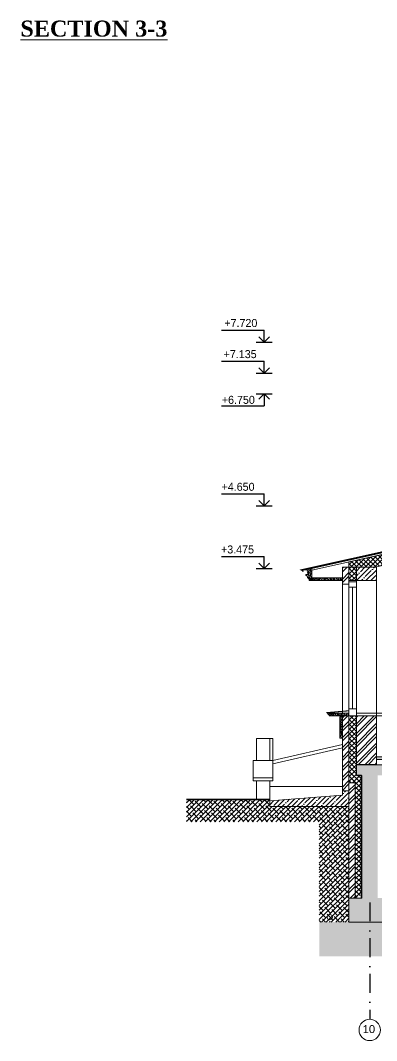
# Model space of a CAD drawing. Header units: millimetres. Extents: x 1177761 to 1329492, y 746793 to 827002.
# Drawn here: x 1279129 to 1285810, y 753127 to 772254 of the extents above; entities that cross this region are included whole.
import ezdxf

# ---------------------------------------------------------------- set-up
doc = ezdxf.new("R2010")
doc.units = ezdxf.units.MM
doc.linetypes.add('HIDDEN', pattern=[9.525, 6.35, -3.175])
doc.linetypes.add('Tengelyvonal', pattern=[670.278, 352.778, -176.389, 0, -141.111])
for name, color, linetype in [('axis', 40, 'Continuous'), ('mark', 4, 'Continuous'), ('text', 7, 'Continuous')]:
    doc.layers.add(name, color=color, linetype=linetype)
doc.layers.add('wall', color=5, linetype='Continuous', lineweight=30)
doc.styles.add('GENERATED_STYLE_1', font='')
doc.styles.add('GENERATED_STYLE_13', font='')
doc.styles.add('PStudio', font='pstudio.shx')
doc.styles.get('GENERATED_STYLE_1').set_extended_font_data('Arial Кириллический')
doc.styles.get('GENERATED_STYLE_13').set_extended_font_data('Arial Кириллический', bold=True)
pattern_1 = [(45, (-514109.56, 1378656.59), (-92.807765, 92.807765), []), (45, (-514047.69, 1378656.59), (-92.807765, 92.807765), [])]
pattern_2 = [(45, (70493.2, 1378364.32), (-89.802561, 89.802561), []), (45, (70583, 1378364.32), (-89.802561, 89.802561), [158.75, -31.75, 0, -31.75])]
pattern_3 = [(45, (32828.37, 1378656.59), (-101.027881, 101.027881), []), (45, (32895.73, 1378656.59), (-101.027881, 101.027881), [])]
pattern_4 = [(45, (-514109.56, 1378656.587), (-44.1941738, 44.1941738), []), (135, (-514109.56, 1378656.587), (-44.1941738, -44.1941738), [])]
pattern_5 = [(45, (32828.37, 1378656.59), (-89.802561, 89.802561), []), (45, (32918.18, 1378656.59), (-89.802561, 89.802561), [158.75, -31.75, 0, -31.75])]
pattern_6 = [(45, (-514109.56, 1378656.587), (-44.1941738, 44.1941738), []), (135, (-514109.56, 1378656.587), (-132.5825215, 44.1941738), [156.25, -93.75])]
pattern_7 = [(172.5, (-514109.56, 1378656.587), (-19.76890684, -21.10519776), [0, -22.8, 0, -25.5, 0, -24.375]), (142.5, (-514109.56, 1378656.587), (-48.70469595, -11.1620627), [0, -12.3, 0, -20.55, 0, -7.875]), (102.5, (-514096.514, 1378643.54), (-33.09048575, 32.9704391), [0, -7.5, 0, -27, 0, -35.25]), (92.5, (-514096.514, 1378643.54), (-41.1939428, 22.57563245), [0, -3.75, 0, -17.7, 0, -20.25])]

# ---------------------------------------------------------------- blocks, each defined once
blk = doc.blocks.new('H LEVEL2')
at = {"color": 0, "linetype": 'ByBlock'}
for p, q in [((3, 0), (-3, 0)), ((-2, -2), (0, 0)), ((0, 0), (2, -2)), ((0, 0), (0, -4.5)), ((16, -4.5), (0, -4.5))]:
    blk.add_line(p, q, dxfattribs=at)
at = {"color": 0, "linetype": 'ByBlock', "style": 'PStudio'}
blk.add_attdef('OTM', (3.4, -3.7), '', height=2, dxfattribs=at)
blk = doc.blocks.new('H LEVEL4')
at = {"color": 0, "linetype": 'ByBlock'}
for p, q in [((16, 4.5), (0, 4.5)), ((0, 0), (0, 4.5)), ((3, 0), (-3, 0)), ((-2, 2), (0, 0)), ((0, 0), (2, 2))]:
    blk.add_line(p, q, dxfattribs=at)
at = {"color": 0, "linetype": 'ByBlock', "style": 'PStudio'}
blk.add_attdef('OTM', (3.4, 5.7), '', height=2, dxfattribs=at)

msp = doc.modelspace()

# ---------------------------------------------------------------- hatches: boundary and pattern name
at = {"layer": 'wall', "lineweight": 20, "ltscale": 100}
h = msp.add_hatch(dxfattribs=at)
h.set_pattern_fill('ANSI37', color=250, scale=500, style=0)
h.set_pattern_definition(pattern_4)
h.paths.add_polyline_path([(1289330, 762791), (1289330, 766520), (1289190, 766520), (1289190, 762938), (1289070, 762938), (1285290, 762100), (1285290, 762000), (1285430, 762000), (1285810, 762000), (1285810, 762011)])
h = msp.add_hatch(dxfattribs=at)
h.set_pattern_fill('ANSI37', color=250, scale=500, style=0)
h.set_pattern_definition(pattern_4)
h.paths.add_polyline_path([(1289330, 762791), (1289330, 766520), (1289190, 766520), (1289190, 762938), (1289070, 762938), (1285290, 762100), (1285290, 762000), (1285430, 762000), (1285810, 762000), (1285810, 762011)])
h = msp.add_hatch(dxfattribs=at)
h.set_pattern_fill('ANSI32', color=250, scale=15, style=0)
h.set_pattern_definition(pattern_3)
h.paths.add_polyline_path([(1285170, 761700), (1285290, 761700), (1285290, 762000), (1285170, 762000)])
h = msp.add_hatch(dxfattribs=at)
h.set_pattern_fill('ANSI32', color=250, scale=15, style=0)
h.set_pattern_definition(pattern_3)
h.paths.add_polyline_path([(1285170, 761700), (1285290, 761700), (1285290, 762000), (1285170, 762000)])
h = msp.add_hatch(dxfattribs=at)
h.set_pattern_fill('ANSI37', color=250, scale=500, style=0)
h.set_pattern_definition(pattern_4)
h.paths.add_polyline_path([(1285290, 761750), (1285430, 761750), (1285430, 762000), (1285290, 762000)])
h = msp.add_hatch(dxfattribs=at)
h.set_pattern_fill('ANSI37', color=250, scale=500, style=0)
h.set_pattern_definition(pattern_4)
h.paths.add_polyline_path([(1285290, 761750), (1285430, 761750), (1285430, 762000), (1285290, 762000)])
at = {"layer": 'wall', "lineweight": 20, "ltscale": 50}
h = msp.add_hatch(dxfattribs=at)
h.set_pattern_fill('ANSI35', color=250, scale=20, style=0)
h.set_pattern_definition(pattern_5)
h.paths.add_polyline_path([(1285430, 761750), (1285810, 761750), (1285810, 762000), (1285430, 762000)])
h = msp.add_hatch(dxfattribs=at)
h.set_pattern_fill('ANSI35', color=250, scale=20, style=0)
h.set_pattern_definition(pattern_5)
h.paths.add_polyline_path([(1285430, 761750), (1285810, 761750), (1285810, 762000), (1285430, 762000)])
h = msp.add_hatch(dxfattribs=at)
h.set_pattern_fill('AR-SAND', color=250, scale=15, angle=135, style=0)
h.set_pattern_definition(pattern_7)
h.paths.add_polyline_path([(1284595, 761975), (1284541, 761975), (1284498, 761965), (1284528, 761865), (1284483, 761865), (1284483, 761848, -0.252309), (1284510, 761825), (1284514, 761812, 0.250635), (1284528, 761801), (1284528, 761801), (1284528, 761792, -0.414903), (1284545, 761775), (1284545, 761750), (1284595, 761750), (1284595, 761801)])
h.paths.add_polyline_path([(1285170, 761801), (1284595, 761801), (1284595, 761750), (1285170, 761750)])
h = msp.add_hatch(dxfattribs=at)
h.set_pattern_fill('AR-SAND', color=250, scale=15, angle=135, style=0)
h.set_pattern_definition(pattern_7)
h.paths.add_polyline_path([(1285170, 759200), (1285120, 759200), (1285120, 758800), (1285170, 758800)])
h.paths.add_polyline_path([(1285290, 759268), (1284923, 759268), (1284923, 759218), (1285290, 759218)])
at = {"layer": 'wall', "lineweight": 20, "ltscale": 100}
h = msp.add_hatch(dxfattribs=at)
h.set_pattern_fill('ANSI32', color=250, scale=350, style=0)
h.set_pattern_definition(pattern_1)
h.paths.add_polyline_path([(1285170, 757808), (1285290, 757808), (1285290, 759218), (1285170, 759218)])
h.paths.add_polyline_path([(1285430, 759218), (1285810, 759218), (1285810, 758300), (1285430, 758300)])
h = msp.add_hatch(dxfattribs=at)
h.set_pattern_fill('ANSI37', color=250, scale=500, style=0)
h.set_pattern_definition(pattern_4)
edge = h.paths.add_edge_path()
edge.add_line((1285410, 755800), (1285410, 757960))
edge.add_line((1285410, 757960), (1285290, 757960))
edge.add_line((1285290, 757960), (1285290, 759218))
edge.add_line((1285290, 759218), (1285430, 759218))
edge.add_line((1285430, 759218), (1285430, 758100))
edge.add_line((1285430, 758100), (1285520, 758100))
edge.add_line((1285520, 758100), (1285520, 755858))
at = {"layer": 'wall', "lineweight": 20}
h = msp.add_hatch(dxfattribs=at)
h.set_pattern_fill('AR-CONC', color=250, scale=10, style=0)
h.set_pattern_definition([(50, (781736.574, 209821.357), (71.7260183, -6.2752135), [7.5, -82.5]), (355, (781736.574, 209821.36), (-13.8751334, 75.2192134), [6, -66]), (100.4514, (781742.55, 209820.834), (57.850938, 68.943954), [6.374019, -70.114211]), (46.1842, (781736.57, 209841.36), (106.724105, -16.551901), [11.25, -123.75]), (96.6356, (781745.47, 209839.98), (93.46627, 97.411787), [9.561029, -105.1713]), (351.1842, (781736.57, 209841.36), (93.466195, 97.41186), [9, -99]), (21, (781746.574, 209836.357), (59.690705, -40.261889), [7.5, -82.5]), (326, (781746.574, 209836.36), (24.331533, 72.5150045), [6, -66]), (71.4514, (781751.55, 209833), (84.022263, 32.2530497), [6.374019, -70.114211]), (37.5, (781736.574, 209821.357), (1.2159855, 33.2893854), [0, -65.2, 0, -67, 0, -66.25]), (7.5, (781736.574, 209821.357), (26.3069537, 39.4411712), [0, -38.2, 0, -63.7, 0, -25.25]), (327.5, (781714.274, 209821.357), (53.3822436, -2.2554872), [0, -25, 0, -78, 0, -103.5]), (317.5, (781704.274, 209821.357), (58.318617, 10.0104982), [0, -32.5, 0, -51.8, 0, -73.5])])
h.paths.add_polyline_path([(1293380, 758450), (1286310, 758450), (1286310, 758400), (1293380, 758400)])
h.paths.add_polyline_path([(1298180, 758450), (1293580, 758450), (1293580, 758400), (1298180, 758400)])
h.paths.add_polyline_path([(1318651, 758450), (1298380, 758450), (1298380, 758400), (1318651, 758400)])
h.paths.add_polyline_path([(1319151, 758435), (1318951, 758435), (1318951, 758400), (1319151, 758400)])
h.paths.add_polyline_path([(1286010, 758450), (1285810, 758450), (1285810, 758400), (1286010, 758400)])
at = {"layer": 'wall', "lineweight": 20, "ltscale": 50}
h = msp.add_hatch(dxfattribs=at)
h.set_pattern_fill('ANSI35', color=250, scale=500, style=0)
h.set_pattern_definition([(45, (-514109.56, 1378656.59), (-88.388348, 88.388348), []), (45, (-514021.17, 1378656.59), (-88.388348, 88.388348), [156.25, -31.25, 0, -31.25])])
h.paths.add_polyline_path([(1310981, 758100), (1319131, 758100), (1319131, 755800), (1310981, 755800)], flags=17)
h.paths.add_polyline_path([(1306181, 755800), (1310781, 755800), (1310781, 758100), (1306181, 758100)], flags=16)
h.paths.add_polyline_path([(1298380, 758100), (1305981, 758100), (1305981, 755800), (1298380, 755800)], flags=17)
h.paths.add_polyline_path([(1293580, 755800), (1298180, 755800), (1298180, 758100), (1293580, 758100)], flags=16)
h.paths.add_polyline_path([(1285830, 758100), (1293380, 758100), (1293380, 755800), (1285830, 755800)], flags=17)
h.paths.add_polyline_path([(1285430, 758300), (1285430, 758100), (1285530, 758100), (1285530, 755800), (1285290, 755800), (1285290, 755350), (1319671, 755350), (1319671, 755800), (1319431, 755800), (1319431, 758100), (1319531, 758100), (1319531, 758300)])
h = msp.add_hatch(dxfattribs=at)
h.set_pattern_fill('ANSI35', color=250, scale=20, style=0)
h.set_pattern_definition(pattern_2)
h.paths.add_polyline_path([(1285290, 757808), (1285170, 757808), (1285170, 757730), (1283806, 757623), (1283806, 757516), (1285290, 757516), (1285290, 757668)])
h = msp.add_hatch(dxfattribs=at)
h.set_pattern_fill('ANSI35', color=250, scale=20, style=0)
h.set_pattern_definition(pattern_2)
h.paths.add_polyline_path([(1285290, 757808), (1285170, 757808), (1285170, 757730), (1283806, 757623), (1283806, 757516), (1285290, 757516), (1285290, 757668)])
at = {"layer": 'wall', "lineweight": 20}
h = msp.add_hatch(dxfattribs=at)
h.set_pattern_fill('ANSI38', color=250, scale=500, style=0)
h.set_pattern_definition(pattern_6)
h.paths.add_polyline_path([(1323401, 757872), (1321320, 757872), (1321320, 757690), (1323401, 757690)])
h.paths.add_polyline_path([(1321320, 757872), (1320781, 757872), (1320781, 757808), (1320508, 757808, -0.035127), (1320410, 757690), (1321320, 757690)])
h.paths.add_polyline_path([(1320148, 757690), (1320410, 757690, 0.035127), (1320508, 757808), (1319671, 757808), (1319671, 757357, 0.114524), (1320147, 757490)])
h.paths.add_polyline_path([(1320147, 757490, -0.114524), (1319671, 757357), (1319671, 754704), (1320142, 754704)])
h.paths.add_polyline_path([(1319671, 755350), (1319281, 755350), (1319281, 754704), (1319671, 754704)])
h.paths.add_polyline_path([(1319281, 755350), (1315081, 755350), (1315081, 754704), (1319281, 754704)])
h.paths.add_polyline_path([(1315081, 755350), (1285290, 755350), (1284735, 755350), (1284735, 754704), (1315081, 754704)])
at = {"layer": 'wall', "lineweight": 20, "ltscale": 100}
h = msp.add_hatch(dxfattribs=at)
h.set_pattern_fill('ANSI32', color=250, scale=350, style=0)
h.set_pattern_definition(pattern_1)
h.paths.add_polyline_path([(1285410, 757723, -0.028005), (1285290, 757745), (1285290, 757668), (1285290, 757516), (1285290, 755800), (1285410, 755800)])
h.paths.add_polyline_path([(1285410, 757919), (1285290, 757919), (1285290, 757745, 0.028005), (1285410, 757723)])
h.paths.add_polyline_path([(1285410, 757945), (1285290, 757945), (1285290, 757924), (1285410, 757924)])
at = {"layer": 'wall', "lineweight": 20}
h = msp.add_hatch(dxfattribs=at)
h.set_pattern_fill('ANSI38', color=250, scale=500, style=0)
h.set_pattern_definition(pattern_6)
h.paths.add_polyline_path([(1282242, 757649), (1282242, 757230), (1284735, 757230), (1284735, 755350), (1285290, 755350), (1285290, 757516), (1283806, 757516), (1283806, 757648)])

# ---------------------------------------------------------------- linework, layer by layer
at = {"layer": 'axis', "linetype": 'Tengelyvonal'}
msp.add_line((1285681, 755717), (1285681, 753527), dxfattribs=at)
msp.add_line((1285681, 755717), (1285681, 753527), dxfattribs=at)
at = {"layer": 'axis', "color": 3, "linetype": 'Continuous', "lineweight": 15}
msp.add_circle((1285681, 753327), 200, dxfattribs=at)
msp.add_circle((1285681, 753327), 200, dxfattribs=at)
at = {"layer": 'wall', "color": 250, "lineweight": 20, "ltscale": 50}
for p, q in [((1289070, 762938), (1284595, 761946)), ((1289070, 762938), (1284595, 761946)), ((1285360, 761630), (1285360, 759348)), ((1285360, 761630), (1285360, 759348)), ((1283806, 758790), (1283556, 758790)), ((1283556, 758790), (1283556, 758380)), ((1283806, 758790), (1283556, 758790)), ((1283556, 758790), (1283556, 758380)), ((1283866, 758790), (1283806, 758790)), ((1283806, 758790), (1283806, 758380)), ((1283866, 758790), (1283806, 758790)), ((1283806, 758790), (1283806, 758380)), ((1283866, 758380), (1283866, 758790)), ((1283866, 758380), (1283866, 758790)), ((1283866, 758376), (1285170, 758679)), ((1283866, 758376), (1285170, 758679)), ((1283866, 758314), (1285170, 758618)), ((1283866, 758314), (1285170, 758618)), ((1283866, 758056), (1283866, 758379)), ((1283866, 758056), (1283866, 758379)), ((1283496, 758318), (1283496, 757995)), ((1283496, 758318), (1283496, 757995)), ((1283496, 758056), (1283866, 758056)), ((1283496, 758056), (1283866, 758056)), ((1283496, 757995), (1283866, 757995)), ((1283496, 757995), (1283866, 757995)), ((1283556, 757658), (1283556, 757995)), ((1283556, 757658), (1283556, 757995)), ((1283806, 757648), (1283806, 757995)), ((1283806, 757648), (1283806, 757995)), ((1283866, 757995), (1283866, 758056)), ((1283866, 757995), (1283866, 758056)), ((1283806, 757890), (1285170, 757890)), ((1283806, 757890), (1285170, 757890))]:
    msp.add_line(p, q, dxfattribs=at)
for points in [[(1289330, 762791), (1289330, 766520), (1289190, 766520), (1289190, 762938), (1289070, 762938), (1285290, 762100), (1285290, 762000), (1285430, 762000), (1285810, 762000), (1285810, 762011)], [(1289330, 762791), (1289330, 766520), (1289190, 766520), (1289190, 762938), (1289070, 762938), (1285290, 762100), (1285290, 762000), (1285430, 762000), (1285810, 762000), (1285810, 762011)], [(1285170, 761685), (1285290, 761685), (1285290, 762000), (1285170, 762000)], [(1285170, 761685), (1285290, 761685), (1285290, 762000), (1285170, 762000)], [(1285290, 761750), (1285430, 761750), (1285430, 762000), (1285290, 762000)], [(1285290, 761750), (1285430, 761750), (1285430, 762000), (1285290, 762000)], [(1285430, 761750), (1285810, 761750), (1285810, 762000), (1285430, 762000)], [(1285430, 761750), (1285810, 761750), (1285810, 762000), (1285430, 762000)], [(1284595, 761801), (1285170, 761801), (1285170, 761750), (1284595, 761750)], [(1284595, 761801), (1285170, 761801), (1285170, 761750), (1284595, 761750)], [(1285430, 761730), (1285290, 761730), (1285290, 759218), (1285430, 759218)], [(1285290, 761730), (1285430, 761730), (1285430, 761630), (1285290, 761630)], [(1285430, 761730), (1285290, 761730), (1285290, 759218), (1285430, 759218)], [(1285290, 761730), (1285430, 761730), (1285430, 761630), (1285290, 761630)], [(1285810, 761750), (1285430, 761750), (1285430, 759218), (1285810, 759218)], [(1285810, 761750), (1285430, 761750), (1285430, 759218), (1285810, 759218)], [(1285290, 759348), (1285430, 759348), (1285430, 759218), (1285290, 759218)], [(1285290, 759348), (1285430, 759348), (1285430, 759218), (1285290, 759218)], [(1284923, 759268), (1285290, 759268), (1285290, 759218), (1284923, 759218)], [(1284923, 759268), (1285290, 759268), (1285290, 759218), (1284923, 759218)], [(1285120, 759200), (1285170, 759200), (1285170, 758800), (1285120, 758800)], [(1285120, 759200), (1285170, 759200), (1285170, 758800), (1285120, 758800)], [(1285170, 757808), (1285290, 757808), (1285290, 759218), (1285170, 759218)], [(1285170, 757808), (1285290, 757808), (1285290, 759218), (1285170, 759218)], [(1285430, 759268), (1286010, 759268), (1286010, 759218), (1285430, 759218)], [(1285430, 759268), (1286010, 759268), (1286010, 759218), (1285430, 759218)], [(1285810, 759218), (1285430, 759218), (1285430, 758300), (1285810, 758300)], [(1285430, 759218), (1285810, 759218), (1285810, 758300), (1285430, 758300)], [(1285430, 759218), (1285810, 759218), (1285810, 758300), (1285430, 758300)], [(1285810, 759218), (1285430, 759218), (1285430, 758300), (1285810, 758300)], [(1285430, 759218), (1285810, 759218), (1285810, 758300), (1285430, 758300)], [(1285430, 759218), (1285810, 759218), (1285810, 758300), (1285430, 758300)], [(1283496, 758380), (1283866, 758380), (1283866, 758056), (1283496, 758056)], [(1283496, 758380), (1283866, 758380), (1283866, 758056), (1283496, 758056)], [(1286010, 758450), (1285810, 758450), (1285810, 758400), (1286010, 758400)], [(1286010, 758450), (1285810, 758450), (1285810, 758400), (1286010, 758400)], [(1285430, 758300), (1285430, 758100), (1285530, 758100), (1285530, 755800), (1285290, 755800), (1285290, 755350), (1319671, 755350), (1319671, 755800), (1319431, 755800), (1319431, 758100), (1319531, 758100), (1319531, 758300)], [(1285290, 757808), (1285170, 757808), (1285170, 757730), (1283806, 757623), (1283806, 757516), (1285290, 757516), (1285290, 757668)], [(1285290, 757808), (1285170, 757808), (1285170, 757730), (1283806, 757623), (1283806, 757516), (1285290, 757516), (1285290, 757668)], [(1285410, 757960), (1285290, 757960), (1285290, 757960), (1285290, 757960), (1285290, 755800), (1285385, 755800), (1285410, 755800)], [(1285410, 757960), (1285290, 757960), (1285290, 757960), (1285290, 757960), (1285290, 755800), (1285385, 755800), (1285410, 755800)]]:
    msp.add_lwpolyline(points, close=True, dxfattribs=at)
for points, const_width in [([(1289070, 762989), (1284436, 761962), (1284393, 761952), (1284420, 761938), (1284420, 761921)], 20), ([(1284897, 759232), (1284907, 759251), (1284879, 759275), (1285290, 759311)], 20), ([(1284897, 759232), (1284907, 759251), (1284879, 759275), (1285290, 759311)], 20), ([(1283807, 757648), (1282242, 757649)], 30)]:
    msp.add_lwpolyline(points, dxfattribs=dict(at, const_width=const_width))
at = {"layer": 'wall', "color": 250, "linetype": 'HIDDEN', "lineweight": 20, "ltscale": 15, "const_width": 30}
msp.add_lwpolyline([(1284430, 761921), (1284430, 761944), (1284421, 761949), (1284438, 761952), (1289072, 762980)], dxfattribs=at)
at = {"layer": 'wall', "color": 250, "lineweight": 20, "ltscale": 50}
for points in [[(1289070, 762989), (1284495, 761975), (1284595, 761975), (1284595, 761801), (1285170, 761801), (1285170, 759268), (1285170, 759268), (1285170, 759268), (1285170, 759268), (1285170, 759268), (1285170, 759268)], [(1285410, 755800), (1285410, 757960), (1285290, 757960), (1285290, 759218), (1285430, 759218), (1285430, 758100), (1285520, 758100), (1285520, 755858)], [(1285410, 755800), (1285410, 757960), (1285290, 757960), (1285290, 759218), (1285430, 759218), (1285430, 758100), (1285520, 758100), (1285520, 755858)], [(1283807, 757648), (1282242, 757649)], [(1283807, 757648), (1282242, 757649)]]:
    msp.add_lwpolyline(points, dxfattribs=at)
msp.add_lwpolyline([(1284595, 761975), (1284495, 761975), (1284528, 761865), (1284483, 761865), (1284483, 761848, -0.252309), (1284510, 761825), (1284514, 761812, 0.250635), (1284528, 761801), (1284528, 761801), (1284528, 761792, -0.414903), (1284545, 761775), (1284545, 761750), (1284595, 761750), (1284595, 761801)], format="xyb", close=True, dxfattribs=at)
msp.add_lwpolyline([(1284595, 761975), (1284495, 761975), (1284528, 761865), (1284483, 761865), (1284483, 761848, -0.252309), (1284510, 761825), (1284514, 761812, 0.250635), (1284528, 761801), (1284528, 761801), (1284528, 761792, -0.414903), (1284545, 761775), (1284545, 761750), (1284595, 761750), (1284595, 761801)], format="xyb", close=True, dxfattribs=at)
at = {"layer": 'wall', "color": 250, "linetype": 'HIDDEN', "lineweight": 20, "ltscale": 25, "const_width": 20}
for points in [[(1285810, 758300), (1285430, 758300), (1285430, 758300), (1285430, 758300), (1285430, 758300), (1285430, 758300), (1285430, 758300), (1285430, 758300)], [(1285810, 758300), (1285430, 758300), (1285430, 758300), (1285430, 758300), (1285430, 758300), (1285430, 758300), (1285430, 758300), (1285430, 758300)], [(1285430, 758100), (1285520, 758100), (1285520, 755800)]]:
    msp.add_lwpolyline(points, dxfattribs=at)
at = {"layer": 'wall', "color": 250, "linetype": 'Continuous', "lineweight": 20, "ltscale": 20}
msp.add_lwpolyline([(1285530, 755800), (1285290, 755800), (1285290, 755350), (1319671, 755350), (1319671, 755800), (1319431, 755800)], dxfattribs=at)
at = {"layer": 'wall', "color": 250, "lineweight": 20, "ltscale": 50}
msp.add_circle((1284933, 755441), 50, dxfattribs=at)

# ---------------------------------------------------------------- block references
at = {"layer": 'mark', "lineweight": 15, "ltscale": 50}
ref = msp.add_blockref('H LEVEL4', (1283702, 766220), dxfattribs=dict(at, xscale=-50, yscale=50, zscale=50))
ref.add_attrib('OTM', '+7.720', (1282954, 766505), dxfattribs={"layer": '0', "color": 0, "linetype": 'ByBlock', "height": 150, "style": 'PStudio'})
ref = msp.add_blockref('H LEVEL4', (1283702, 765637), dxfattribs=dict(at, xscale=-50, yscale=50, zscale=50))
ref.add_attrib('OTM', '+7.135', (1282941, 765922), dxfattribs={"layer": '0', "color": 0, "linetype": 'ByBlock', "height": 150, "style": 'PStudio'})
ref = msp.add_blockref('H LEVEL2', (1283702, 765250), dxfattribs=dict(at, xscale=-50, yscale=50, zscale=50))
ref.add_attrib('OTM', '+6.750', (1282907, 765065), dxfattribs={"layer": '0', "color": 0, "linetype": 'ByBlock', "height": 150, "style": 'PStudio'})
ref = msp.add_blockref('H LEVEL4', (1283702, 763150), dxfattribs=dict(at, xscale=-50, yscale=50, zscale=50))
ref.add_attrib('OTM', '+4.650', (1282902, 763435), dxfattribs={"layer": '0', "color": 0, "linetype": 'ByBlock', "height": 150, "style": 'PStudio'})
ref = msp.add_blockref('H LEVEL4', (1283702, 761975), dxfattribs=dict(at, xscale=-50, yscale=50, zscale=50))
ref.add_attrib('OTM', '+3.475', (1282892, 762260), dxfattribs={"layer": '0', "color": 0, "linetype": 'ByBlock', "height": 150, "style": 'PStudio'})

# ---------------------------------------------------------------- texts
at = {"layer": 'text', "color": 7, "lineweight": 9, "insert": (1279129, 772098), "char_height": 300, "attachment_point": 4, "style": 'GENERATED_STYLE_13'}
msp.add_mtext('{\\fTimes New Roman|b1|i0|c0|p18;\\LSECTION 3-3}', dxfattribs=at)
at = {"layer": 'text', "lineweight": 9, "insert": (1285549, 753342), "char_height": 150, "attachment_point": 4, "style": 'GENERATED_STYLE_1'}
msp.add_mtext('\\A1;{\\fArial Кириллический|b0|i0|c0|p34;10}', dxfattribs=at)

doc.saveas('drawing.dxf')
